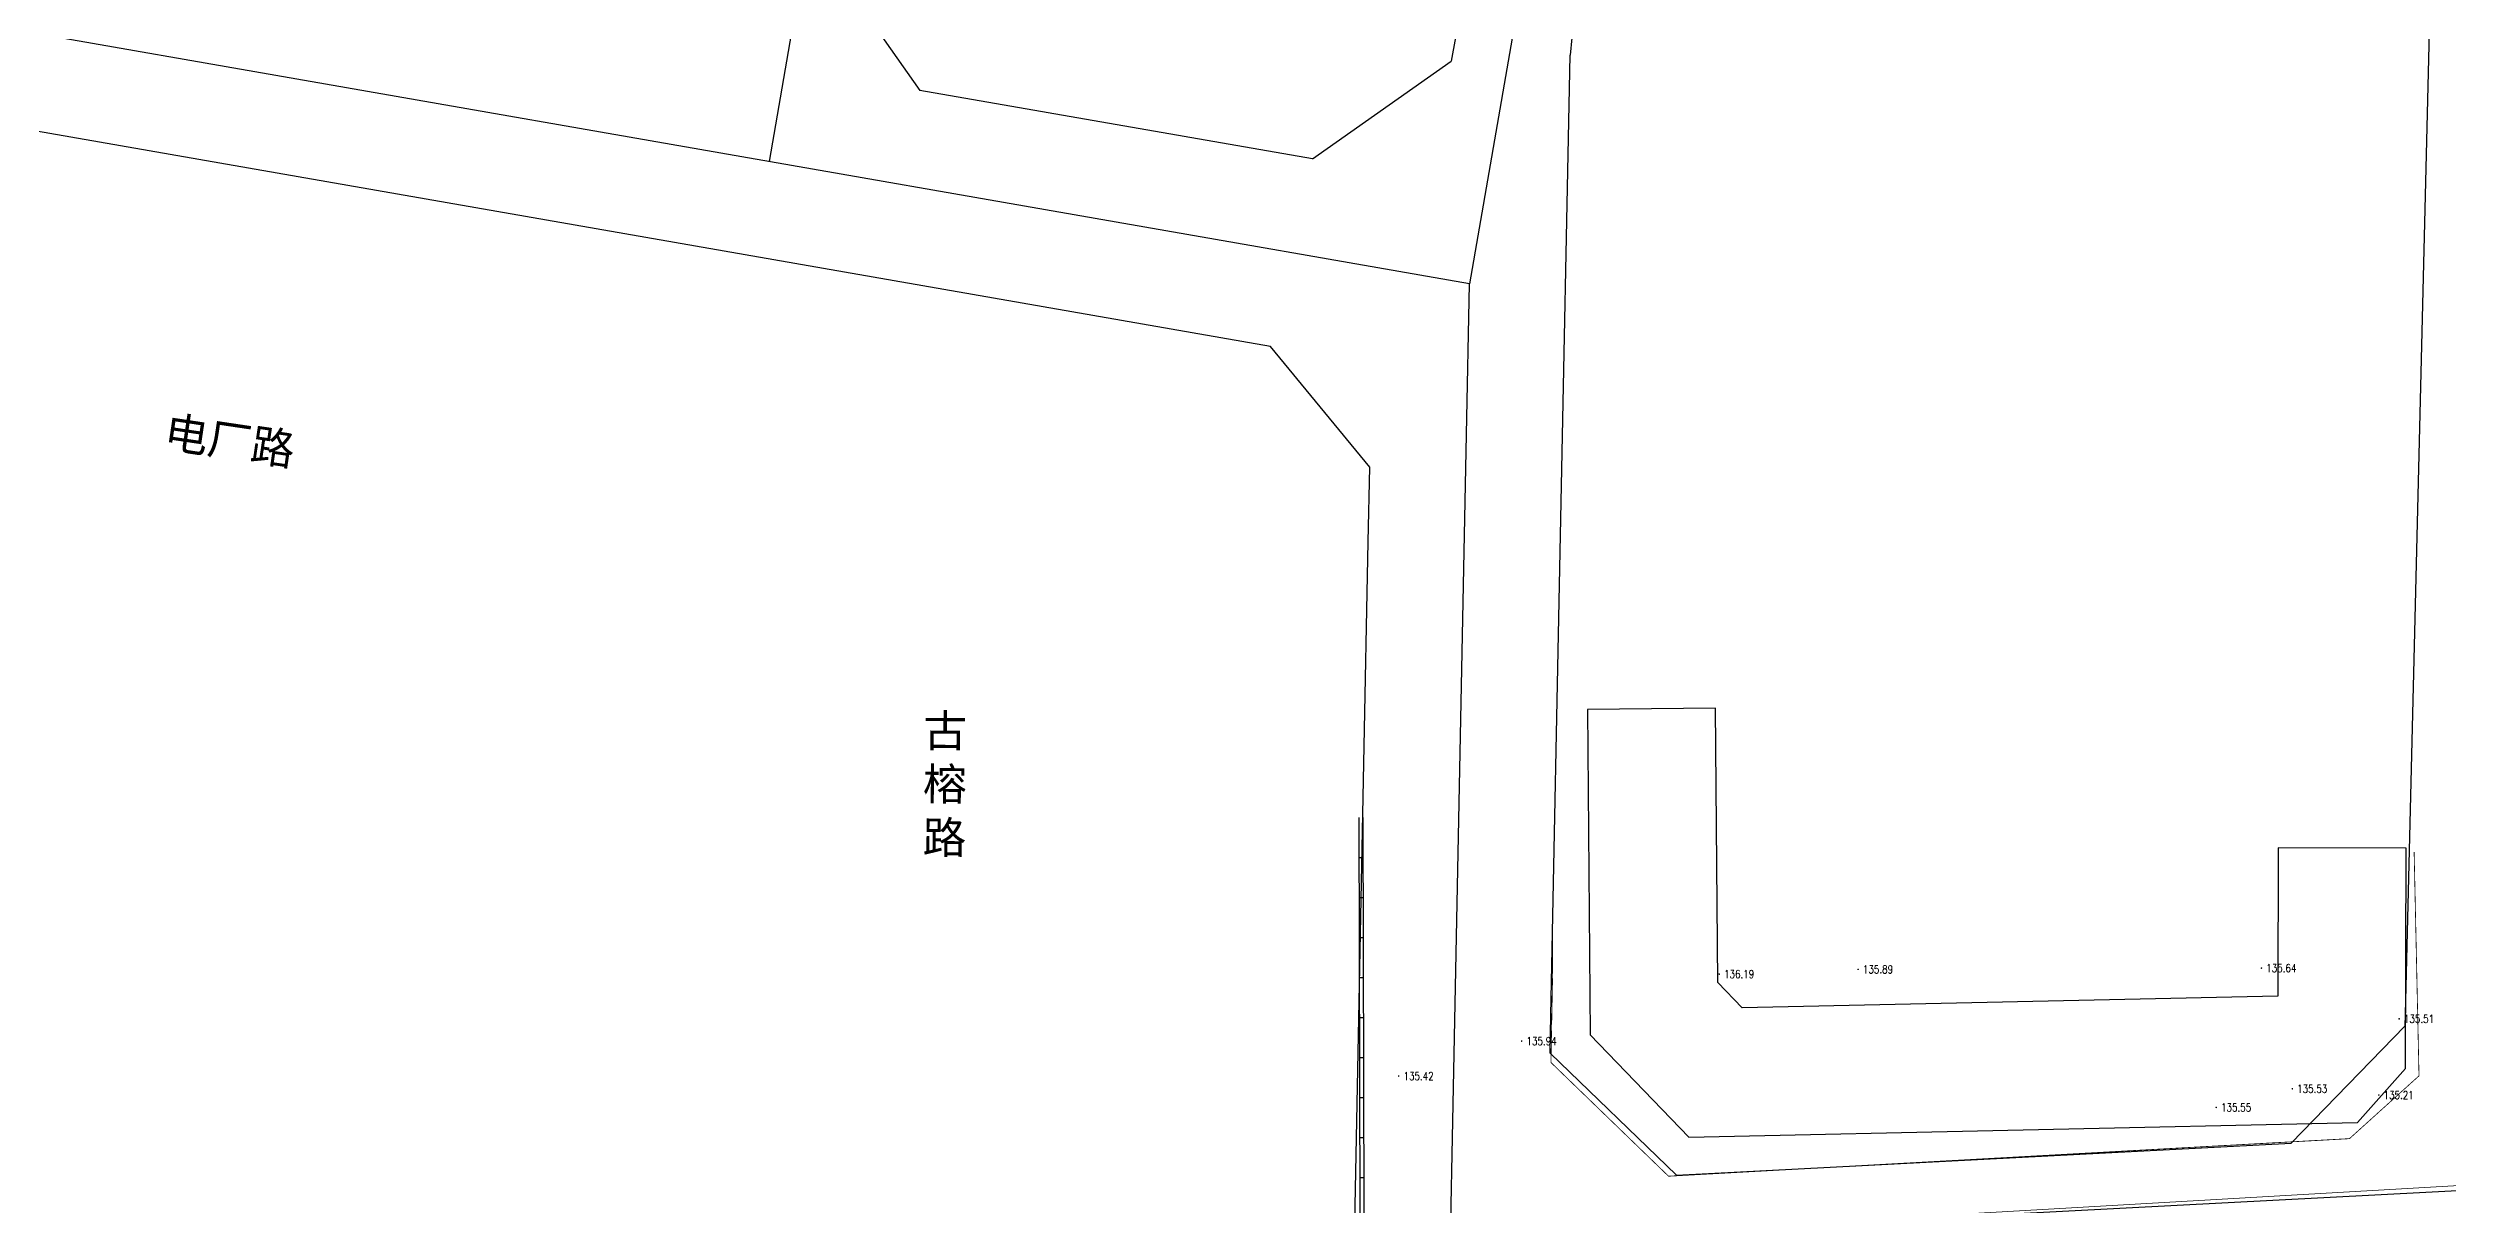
# Model space of a CAD drawing. Extents: x 529262 to 576451, y 2694391 to 2717535.
# Drawn here: x 563689.5 to 563989.4, y 2710374.1 to 2710518.6 of the extents above; entities that cross this region are included whole.
import ezdxf
from ezdxf.enums import TextEntityAlignment as Align
from ezdxf.xclip import XClip

# ---------------------------------------------------------------- set-up
doc = ezdxf.new("R2010")
doc.units = 0
doc.header["$XCLIPFRAME"] = 0
for name, color, linetype in [('a红线图', 1, 'Continuous'), ('DLSS', 4, 'Continuous'), ('GCD', 8, 'Continuous'), ('JMD', 8, 'Continuous'), ('PP-COM', 7, 'Continuous'), ('RD-中线', 40, 'Continuous'), ('RD-红线', 7, 'Continuous'), ('RD-路名', 7, 'Continuous')]:
    doc.layers.add(name, color=color, linetype=linetype)
doc.styles.add('HZ', font='rs.shx', dxfattribs={"width": 0.8, "bigfont": 'hztxt.shx'})
doc.styles.add('黑体', font='simhei.ttf')

# ---------------------------------------------------------------- blocks, each defined once
blk = doc.blocks.new('A$C19FD0107')
at = {"layer": 'RD-中线', "color": 8, "linetype": 'Continuous', "flags": 128}
for points in [[(-7218.27, 16113.78), (-7175.49, 16361.54)], [(-7087.75, 16346.4), (-7130.8, 16098.5)], [(-7133.17, 15978.58), (-6798.56, 15996.11)]]:
    blk.add_lwpolyline(points, dxfattribs=at)
for points in [[(-7130.8, 16098.5), (-7411.55, 16147.54, -0.007596), (-7415.13, 16148.22), (-7453.22, 16156.07)], [(-7114.57, 14662.94), (-7124.46, 15200.21, 0.000824), (-7124.48, 15201.2), (-7126.39, 15289.25, -0.001188), (-7126.42, 15290.68), (-7134.81, 15786.15, -0.001971), (-7134.84, 15788.51), (-7135.46, 15856.79, -0.007213), (-7135.41, 15865.44), (-7130.8, 16098.5)]]:
    blk.add_lwpolyline(points, format="xyb", dxfattribs=at)
at = {"layer": 'RD-红线', "color": 8, "linetype": 'Continuous', "flags": 128}
for points in [[(-7120.97, 16196), (-7121.83, 16191.09), (-7122.34, 16188.15), (-7132.56, 16129.28), (-7132.56, 16129.28), (-7133.07, 16126.32)], [(-7009.86, 16170.99), (-7013.85, 16007.21), (-7013.89, 16005.71)], [(-7155.67, 16090.66), (-7411.16, 16135.29)], [(-7120.7, 16002.34), (-7120.61, 16007.07), (-7118.23, 16127.06)], [(-7150.43, 16114.11), (-7199.5, 16122.68)], [(-7147.4, 15866.35), (-7147.31, 15870.48), (-7143.44, 16066.24), (-7143.25, 16075.59)], [(-7104.92, 15987.07), (-7028.1, 15991.09)]]:
    blk.add_lwpolyline(points, dxfattribs=at)
at = {"layer": 'RD-红线', "color": 8}
for points in [[(-7207.63, 16134.23), (-7199.5, 16122.68, 0.413646)], [(-7117.6, 16133.56), (-7118.23, 16127.06, 0.03805)], [(-7028.1, 15991.09), (-7013.89, 16005.71, 0.391916)], [(-7120.7, 16002.34), (-7104.92, 15987.07, 0.435507)]]:
    blk.add_lwpolyline(points, format="xyb", dxfattribs=at)
at = {"layer": 'RD-红线', "color": 8, "linetype": 'Continuous'}
for points in [[(-7150.43, 16114.11), (-7133.07, 16126.32, 0.414509)], [(-7143.25, 16075.59), (-7155.67, 16090.66, 0.37004)]]:
    blk.add_lwpolyline(points, format="xyb", dxfattribs=at)
blk = doc.blocks.new('GC200')
at = {"linetype": 'Continuous', "const_width": 0.2, "flags": 128}
blk.add_lwpolyline([(-0.1, 0, 1), (0.1, 0, 1)], format="xyb", close=True, dxfattribs=at)

msp = doc.modelspace()

# ---------------------------------------------------------------- linework, layer by layer
at = {"layer": 'a红线图', "color": 8, "lineweight": 0}
msp.add_lwpolyline([(564173.981, 2710386.935), (563873.709, 2710369.644)], dxfattribs=at)
msp.add_lwpolyline([(564173.981, 2710386.935), (563873.709, 2710369.644)], dxfattribs=at)
at = {"layer": 'DLSS', "linetype": 'Continuous', "const_width": 0.1, "flags": 128}
msp.add_lwpolyline([(563877.567, 2710408.015), (563877.592, 2710402.862), (563877.381, 2710391.775), (563892.075, 2710377.563), (563977.181, 2710382.257), (563985.872, 2710390.109), (563985.262, 2710418.104)], dxfattribs=at)
at = {"layer": 'JMD', "linetype": 'Continuous'}
for p, q in [((563853.397, 2710417.402), (563853.897, 2710417.403)), ((563853.409, 2710412.402), (563853.909, 2710412.404)), ((563853.421, 2710407.402), (563853.921, 2710407.404)), ((563853.433, 2710402.402), (563853.933, 2710402.404)), ((563853.445, 2710397.402), (563853.945, 2710397.404)), ((563853.457, 2710392.402), (563853.957, 2710392.404)), ((563853.469, 2710387.402), (563853.969, 2710387.404)), ((563853.481, 2710382.402), (563853.981, 2710382.404)), ((563853.493, 2710377.402), (563853.993, 2710377.404))]:
    msp.add_line(p, q, dxfattribs=at)
at = {"layer": 'JMD', "linetype": 'Continuous', "flags": 128}
msp.add_lwpolyline([(563881.931, 2710435.905), (563882.284, 2710395.251), (563894.627, 2710382.444), (563978.175, 2710384.293), (563984.183, 2710391.037), (563984.275, 2710418.567), (563968.275, 2710418.62), (563968.213, 2710400.076), (563901.282, 2710398.595), (563898.228, 2710401.764), (563897.931, 2710436.044)], close=True, dxfattribs=at)
for points in [[(563853.385, 2710422.402), (563853.779, 2710258.685), (563869.656, 2710257.776)], [(563853.885, 2710422.403), (563854.278, 2710259.157), (563869.685, 2710258.275)]]:
    msp.add_lwpolyline(points, dxfattribs=at)

# ---------------------------------------------------------------- block references
at = {"layer": 'GCD', "linetype": 'Continuous'}
ref = msp.add_blockref('GC200', (563915.768, 2710403.416, 135.894), dxfattribs=dict(at, xscale=0.5, yscale=0.5, zscale=0.5))
ref.add_attrib('height', '135.89', dxfattribs={"linetype": 'Continuous', "height": 1, "style": 'HZ', "width": 0.8}).set_placement((563916.368, 2710403.416, 135.894), align=Align.MIDDLE_LEFT)
ref = msp.add_blockref('GC200', (563966.18, 2710403.572, 135.636), dxfattribs=dict(at, xscale=0.5, yscale=0.5))
ref.add_attrib('height', '135.64', dxfattribs={"linetype": 'Continuous', "height": 1, "style": 'HZ', "width": 0.8}).set_placement((563966.78, 2710403.572, 135.636), align=Align.MIDDLE_LEFT)
ref = msp.add_blockref('GC200', (563898.414, 2710402.827, 136.186), dxfattribs=dict(at, xscale=0.5, yscale=0.5))
ref.add_attrib('height', '136.19', dxfattribs={"linetype": 'Continuous', "height": 1, "style": 'HZ', "width": 0.8}).set_placement((563899.014, 2710402.827, 136.186), align=Align.MIDDLE_LEFT)
ref = msp.add_blockref('GC200', (563983.392, 2710397.234, 135.51), dxfattribs=dict(at, xscale=0.5, yscale=0.5))
ref.add_attrib('height', '135.51', dxfattribs={"linetype": 'Continuous', "height": 1, "style": 'HZ', "width": 0.8}).set_placement((563983.992, 2710397.234, 135.51), align=Align.MIDDLE_LEFT)
ref = msp.add_blockref('GC200', (563873.72, 2710394.454, 135.943), dxfattribs=dict(at, xscale=0.5, yscale=0.5))
ref.add_attrib('height', '135.94', dxfattribs={"linetype": 'Continuous', "height": 1, "style": 'HZ', "width": 0.8}).set_placement((563874.32, 2710394.454, 135.943), align=Align.MIDDLE_LEFT)
ref = msp.add_blockref('GC200', (563858.351, 2710390.082, 135.421), dxfattribs=dict(at, xscale=0.5, yscale=0.5))
ref.add_attrib('height', '135.42', dxfattribs={"linetype": 'Continuous', "height": 1, "style": 'HZ', "width": 0.8}).set_placement((563858.951, 2710390.082, 135.421), align=Align.MIDDLE_LEFT)
ref = msp.add_blockref('GC200', (563970.039, 2710388.496, 135.532), dxfattribs=dict(at, xscale=0.5, yscale=0.5))
ref.add_attrib('height', '135.53', dxfattribs={"linetype": 'Continuous', "height": 1, "style": 'HZ', "width": 0.8}).set_placement((563970.639, 2710388.496, 135.532), align=Align.MIDDLE_LEFT)
ref = msp.add_blockref('GC200', (563960.527, 2710386.162, 135.549), dxfattribs=dict(at, xscale=0.5, yscale=0.5))
ref.add_attrib('height', '135.55', dxfattribs={"linetype": 'Continuous', "height": 1, "style": 'HZ', "width": 0.8}).set_placement((563961.127, 2710386.162, 135.549), align=Align.MIDDLE_LEFT)
ref = msp.add_blockref('GC200', (563980.844, 2710387.712, 135.208), dxfattribs=dict(at, xscale=0.5, yscale=0.5))
ref.add_attrib('height', '135.21', dxfattribs={"linetype": 'Continuous', "height": 1, "style": 'HZ', "width": 0.8}).set_placement((563981.444, 2710387.712, 135.208), align=Align.MIDDLE_LEFT)
at = {"layer": 'PP-COM'}
ref = msp.add_blockref('A$C19FD0107', (570997.993, 2694390.603), dxfattribs=at)
XClip(ref).set_block_clipping_path([(-9366.4383134884, 14428.6043910822), (-3328.4480743363, 17452.7484863754)])

# ---------------------------------------------------------------- texts
at = {"layer": 'RD-路名', "color": 7, "style": '黑体'}
msp.add_text('电厂路', height=4, rotation=351.54334, dxfattribs=at).set_placement((563712.264, 2710469.571), align=Align.MIDDLE)
at = {"layer": 'RD-路名', "color": 7, "linetype": 'Continuous', "insert": (563798.958, 2710435.26), "char_height": 4, "width": 50.99419, "attachment_point": 1, "rotation": 359.59113, "style": '黑体'}
msp.add_mtext('古\\P榕\\P路', dxfattribs=at)

doc.saveas('drawing.dxf')
